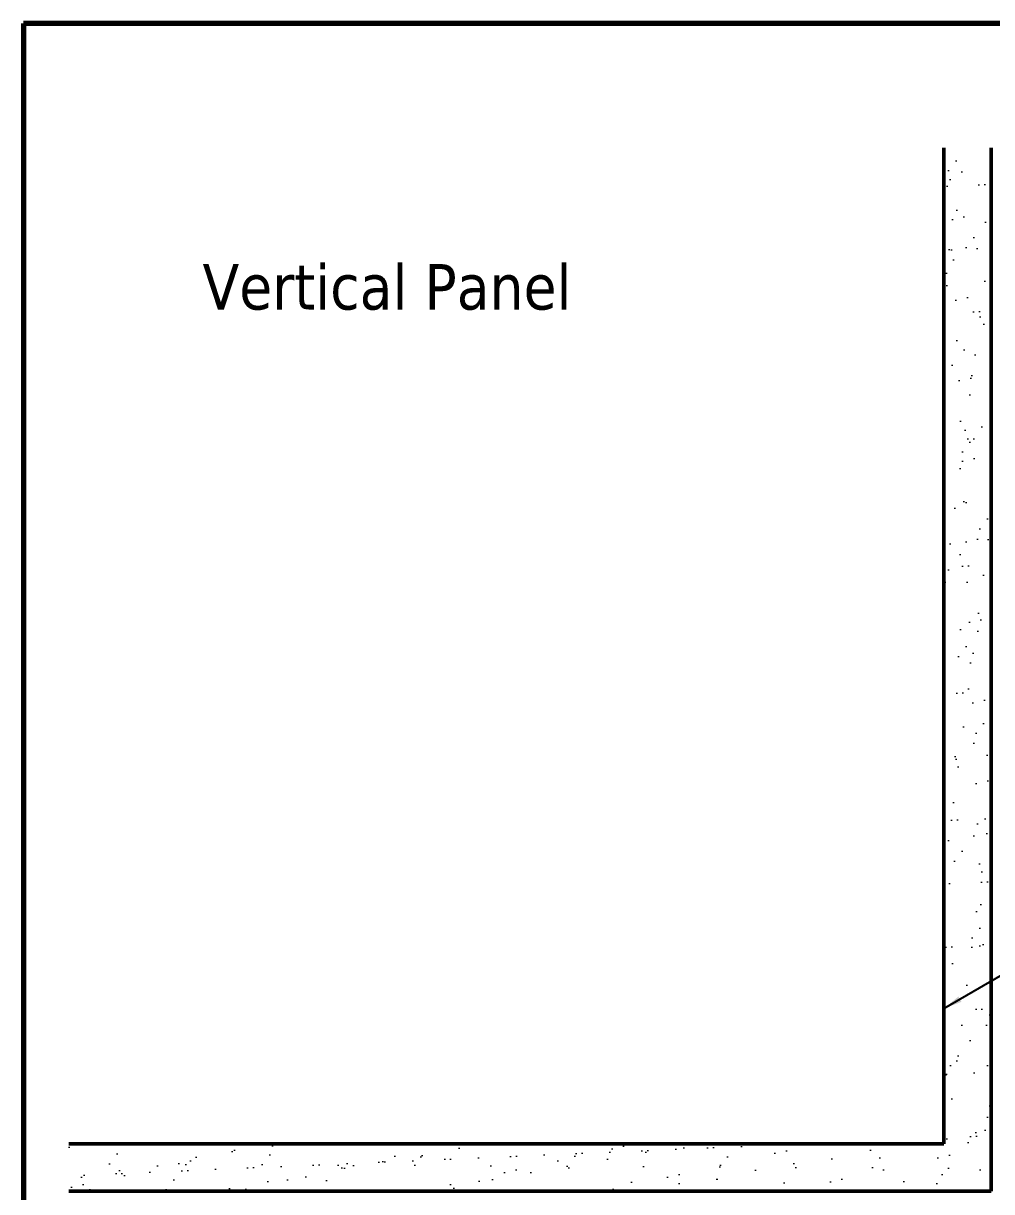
# Model space of a CAD drawing. Header units: inches. Extents: x 0.6 to 33.4, y 0.6 to 21.4.
# Drawn here: x 0.6 to 10.83, y 9.05 to 21.4 of the extents above; entities that cross this region are included whole.
import ezdxf

# ---------------------------------------------------------------- set-up
doc = ezdxf.new("R2010")
doc.units = ezdxf.units.IN
doc.header["$LTSCALE"] = 2
doc.header["$MEASUREMENT"] = 0
for name, color, linetype, lineweight in [('Border (ANSI)', 7, 'Continuous', 70), ('Hatch (ANSI)', 7, 'Continuous', 18), ('Symbol (ANSI)', 7, 'Continuous', 25), ('Visible (ANSI)', 7, 'Continuous', 50)]:
    doc.layers.add(name, color=color, linetype=linetype, lineweight=lineweight)
doc.styles.add('Note Text (ANSI)', font='tahoma.ttf')
doc.dimstyles.new('Default (ANSI)$7', dxfattribs={"dimscale": 2, "dimtxt": 0.12, "dimasz": 0.098425, "dimexe": 0.125, "dimexo": 0.0625, "dimgap": 0.031496, "dimtad": 0, "dimtih": 1, "dimtoh": 1, "dimrnd": 1e-08, "dimzin": 4, "dimdsep": 46, "dimtxsty": 'Note Text (ANSI)', "dimcen": 0.09, "dimdle": 0.393701, "dimclrd": 256, "dimclre": 256, "dimclrt": 256, "dimadec": 0, "dimazin": 1, "dimtfac": 1, "dimtofl": 0, "dimtmove": 0, "dimatfit": 3, "dimfxl": 0, "dimtolj": 1, "dimtzin": 4, "dimlwd": -1, "dimlwe": -1, "dimarcsym": 0})

# ---------------------------------------------------------------- blocks, each defined once
blk = doc.blocks.new('Borders ATAS A Border')
at = {"layer": 'Border (ANSI)'}
for p, q in [((0.3, 10.7), (0.3, 0.3)), ((16.7, 10.7), (0.3, 10.7))]:
    blk.add_line(p, q, dxfattribs=at)

msp = doc.modelspace()

# ---------------------------------------------------------------- hatches: boundary and pattern name
at = {"layer": 'Hatch (ANSI)', "true_color": 0x804000}
h = msp.add_hatch(dxfattribs=at)
h.set_pattern_fill('AR-SAND', color=36, scale=0.25, angle=45, style=0)
h.paths.add_polyline_path([(10.82312, 20.08454), (10.82312, 9.0589), (1.0804, 9.0589), (1.0804, 9.5589), (10.32312, 9.5589), (10.32312, 20.08454)])

# ---------------------------------------------------------------- linework, layer by layer
at = {"layer": 'Visible (ANSI)', "color": 36, "true_color": 0x804000}
for p, q in [((10.32312, 9.5589), (10.32312, 20.08454)), ((10.82312, 20.08454), (10.82312, 9.0589)), ((1.0804, 9.5589), (10.32312, 9.5589)), ((10.82312, 9.0589), (1.0804, 9.0589))]:
    msp.add_line(p, q, dxfattribs=at)

# ---------------------------------------------------------------- block references
at = {"xscale": 2, "yscale": 2, "zscale": 2}
msp.add_blockref('Borders ATAS A Border', (0, 0), dxfattribs=at)

# ---------------------------------------------------------------- texts
at = {"layer": 'Symbol (ANSI)', "insert": (2.4929, 18.8559), "char_height": 0.48, "width": 3.9364668, "attachment_point": 1, "style": 'Note Text (ANSI)'}
msp.add_mtext('{\\fTahoma|b0|i0;\\H0.4800;Vertical Panel}', dxfattribs=at)

# ---------------------------------------------------------------- leaders
at = {"layer": 'Symbol (ANSI)', "annotation_type": 0, "has_hookline": 1, "hookline_direction": 0, "text_width": 1.98995}
msp.add_leader([(10.32312, 10.98776), (17.9268, 15.41411), (18.12365, 15.41411)], dimstyle='Default (ANSI)$7', override={"dimtad": 0}, dxfattribs=at)

doc.saveas('drawing.dxf')
